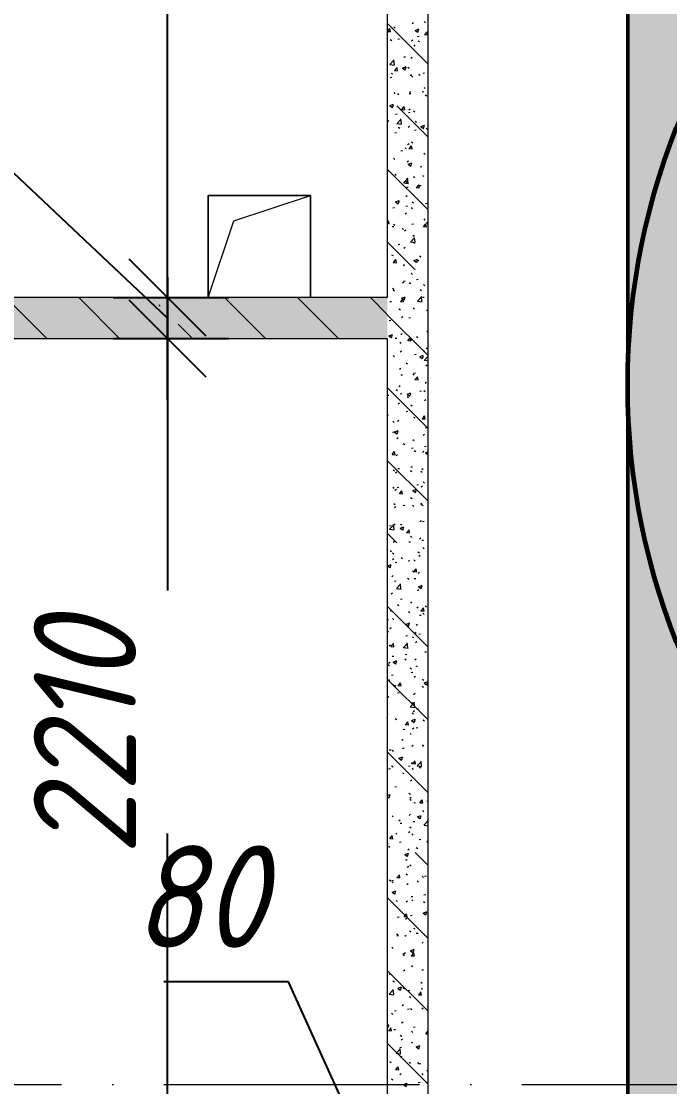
# Model space of a CAD drawing. Header units: millimetres. Extents: x -6064 to 178764, y -5836 to 29924.
# Drawn here: x 87974 to 89242, y 18146 to 20231 of the extents above; entities that cross this region are included whole.
import ezdxf

# ---------------------------------------------------------------- set-up
doc = ezdxf.new("R2010")
doc.units = ezdxf.units.MM
doc.linetypes.add('50_200_ШТРИХ_1Т_ш5_п1_п1_', pattern=[700, 500, -100, 0, -100])
doc.layers.add('A-ANNO-DIMS', color=7, linetype='Continuous')
for name, color, linetype, lineweight in [('A-FLOR', 7, 'Continuous', 9), ('A-GENM', 7, 'Continuous', 9), ('A-WALL-3', 7, 'Continuous', 50), ('A-WALL-PATT-1', 7, 'Continuous', 5), ('Оси-1', 7, '50_200_ШТРИХ_1Т_ш5_п1_п1_', 9)]:
    doc.layers.add(name, color=color, linetype=linetype, lineweight=lineweight)
doc.layers.add('A-WALL-FNSH-4', color=7, linetype='Continuous', lineweight=13, true_color=0x0070df)
doc.layers.add('A-WALL-PATT-4', color=7, linetype='Continuous', lineweight=5, true_color=0x0070df)
doc.styles.add('ISOCPEUR_I_2', font='isocpeui.ttf', dxfattribs={"width": 0.9, "height": 200})
doc.dimstyles.new('ISO-2_0_0_9К_СРЕДНИЙ', dxfattribs={"dimscale": 304.8, "dimtxt": 199.196235, "dimasz": 0.492126, "dimexe": 0.393701, "dimexo": 0, "dimgap": 0, "dimtad": 1, "dimdec": 0, "dimzin": 0, "dimdsep": 46, "dimtxsty": 'ISOCPEUR_I_2', "dimblk1": 'OBLIQUE', "dimblk2": 'OBLIQUE', "dimsah": 1, "dimcen": 0.09, "dimdle": 0.393701, "dimazin": 0, "dimtfac": 1, "dimtdec": 4, "dimtix": 1, "dimtmove": 1, "dimatfit": 3, "dimfxl": 1, "dimtvp": 1, "dimtolj": 1, "dimtzin": 0, "dimarcsym": 2})
doc.dimstyles.new('ISO-2_0_0_9К_СРЕДНИЙ_1', dxfattribs={"dimscale": 304.8, "dimtxt": 199.196235, "dimasz": 0.492126, "dimexe": 0.393701, "dimexo": 0, "dimgap": 0, "dimtad": 1, "dimdec": 0, "dimzin": 0, "dimdsep": 46, "dimtxsty": 'ISOCPEUR_I_2', "dimblk1": 'OBLIQUE', "dimblk2": 'OBLIQUE', "dimsah": 1, "dimcen": 0.09, "dimdle": 0.393701, "dimazin": 0, "dimtfac": 1, "dimtdec": 4, "dimtix": 1, "dimtmove": 2, "dimatfit": 3, "dimfxl": 1, "dimtvp": 1, "dimtolj": 1, "dimtzin": 0, "dimarcsym": 2})
doc.dimstyles.new('ISO-2_0_0_9К_СРЕДНИЙ_2', dxfattribs={"dimscale": 304.8, "dimtxt": 199.196235, "dimasz": 0.492126, "dimexe": 0.393701, "dimexo": 0, "dimgap": 0, "dimtad": 1, "dimdec": 0, "dimzin": 0, "dimdsep": 46, "dimtxsty": 'ISOCPEUR_I_2', "dimblk1": 'OBLIQUE', "dimblk2": 'OBLIQUE', "dimsah": 1, "dimcen": 0.09, "dimdle": 0.393701, "dimazin": 0, "dimtfac": 1, "dimtdec": 4, "dimtix": 1, "dimtmove": 0, "dimatfit": 3, "dimfxl": 1, "dimtvp": 1, "dimtolj": 1, "dimtzin": 0, "dimarcsym": 2})

# ---------------------------------------------------------------- blocks, each defined once
blk = doc.blocks.new('AR_Отверстие прямоугольное _в плите_ - AR_Отверстие прямоугольное _в плите_-24484673-АР1_1_Кладочный план 2 этажа')
at = {"layer": 'A-GENM'}
for p, q in [((100, 100), (-100, 100)), ((-100, 100), (-100, -100)), ((-50, 50), (100, 100)), ((100, -100), (100, 100)), ((-100, -100), (-50, 50))]:
    blk.add_line(p, q, dxfattribs=at)
blk = doc.blocks.new('_Oblique')
at = {"color": 0, "linetype": 'ByBlock', "lineweight": -2}
blk.add_line((-0.5, -0.5), (0.5, 0.5), dxfattribs=at)
blk = doc.blocks.new('DIMBLOCK370-АР1_1_Кладочный план 2 этажа')
at = {"layer": 'A-ANNO-DIMS', "color": 0, "lineweight": -2, "transparency": 16777216}
for p, q in [((88259.9, 19730), (88259.9, 19116.8)), ((88153.9, 19610), (88379.9, 19610)), ((88259.9, 17280), (88259.9, 18641.3)), ((88153.9, 17400), (88379.9, 17400))]:
    blk.add_line(p, q, dxfattribs=at)
at = {"layer": 'Defpoints', "color": 0, "transparency": 16777216}
for p in [(88153.9, 19610), (88259.9, 19610), (88153.9, 17400)]:
    blk.add_point(p, dxfattribs=at)
at = {"layer": 'A-ANNO-DIMS', "color": 0, "lineweight": -2, "transparency": 16777216, "xscale": 150, "yscale": 150, "zscale": 150}
for p, rotation in [((88259.9, 19610), 90), ((88259.9, 17400), 270)]:
    blk.add_blockref('_Oblique', p, dxfattribs=dict(at, rotation=rotation))
at = {"layer": 'A-ANNO-DIMS', "color": 0, "transparency": 16777216, "insert": (87998.6, 18598.6), "char_height": 200, "width": 560.814, "attachment_point": 1, "rotation": 90, "line_spacing_factor": 1.149209, "style": 'ISOCPEUR_I_2'}
blk.add_mtext('\\A1;2210', dxfattribs=at)
blk = doc.blocks.new('DIMBLOCK371-АР1_1_Кладочный план 2 этажа')
at = {"layer": 'A-ANNO-DIMS', "color": 0, "lineweight": -2, "transparency": 16777216}
for p, q in [((87819.4, 20065.5), (87575.6, 20065.5)), ((88259.9, 19650), (87819.4, 20065.5)), ((88259.9, 19490), (88259.9, 19810)), ((88153.9, 19690), (88379.9, 19690)), ((88153.9, 19610), (88379.9, 19610))]:
    blk.add_line(p, q, dxfattribs=at)
at = {"layer": 'Defpoints', "color": 0, "transparency": 16777216}
for p in [(88153.9, 19690), (88259.9, 19690), (88153.9, 19610)]:
    blk.add_point(p, dxfattribs=at)
at = {"layer": 'A-ANNO-DIMS', "color": 0, "lineweight": -2, "transparency": 16777216, "xscale": 150, "yscale": 150, "zscale": 150}
for p, rotation in [((88259.9, 19690), 90), ((88259.9, 19610), 270)]:
    blk.add_blockref('_Oblique', p, dxfattribs=dict(at, rotation=rotation))
at = {"layer": 'A-ANNO-DIMS', "color": 0, "transparency": 16777216, "insert": (87686.1, 19895.5), "char_height": 200, "width": 303.391, "attachment_point": 1, "rotation": 90, "line_spacing_factor": 1.149209, "style": 'ISOCPEUR_I_2'}
blk.add_mtext('\\A1;80', dxfattribs=at)
blk = doc.blocks.new('DIMBLOCK372-АР1_1_Кладочный план 2 этажа')
at = {"layer": 'A-ANNO-DIMS', "color": 0, "lineweight": -2, "transparency": 16777216}
for p, q in [((88259.9, 19570), (88259.9, 21355)), ((88153.9, 21235), (88379.9, 21235)), ((88153.9, 19690), (88379.9, 19690))]:
    blk.add_line(p, q, dxfattribs=at)
at = {"layer": 'Defpoints', "color": 0, "transparency": 16777216}
for p in [(88153.9, 21235), (88259.9, 21235), (88153.9, 19690)]:
    blk.add_point(p, dxfattribs=at)
at = {"layer": 'A-ANNO-DIMS', "color": 0, "lineweight": -2, "transparency": 16777216, "xscale": 150, "yscale": 150, "zscale": 150}
for p, rotation in [((88259.9, 21235), 90), ((88259.9, 19690), 270)]:
    blk.add_blockref('_Oblique', p, dxfattribs=dict(at, rotation=rotation))
at = {"layer": 'A-ANNO-DIMS', "color": 0, "transparency": 16777216, "insert": (88159.9, 20462.5), "char_height": 200, "width": 579.201, "attachment_point": 5, "rotation": 90, "style": 'ISOCPEUR_I_2'}
blk.add_mtext('\\A1;1545', dxfattribs=at)
blk = doc.blocks.new('DIMBLOCK376-АР1_1_Кладочный план 2 этажа')
at = {"layer": 'A-ANNO-DIMS', "color": 0, "lineweight": -2, "transparency": 16777216}
for p, q in [((88496.5, 18351.3), (88252.7, 18351.3)), ((88730, 17837.4), (88496.5, 18351.3)), ((88690, 17943.4), (88690, 17717.4)), ((88770, 17943.4), (88770, 17717.4)), ((88570, 17837.4), (88890, 17837.4))]:
    blk.add_line(p, q, dxfattribs=at)
at = {"layer": 'Defpoints', "color": 0, "transparency": 16777216}
for p in [(88690, 17943.4), (88770, 17943.4), (88770, 17837.4)]:
    blk.add_point(p, dxfattribs=at)
at = {"layer": 'A-ANNO-DIMS', "color": 0, "lineweight": -2, "transparency": 16777216, "xscale": 150, "yscale": 150, "zscale": 150, "rotation": 180}
blk.add_blockref('_Oblique', (88690, 17837.4), dxfattribs=at)
at = {"layer": 'A-ANNO-DIMS', "color": 0, "lineweight": -2, "transparency": 16777216, "xscale": 150, "yscale": 150, "zscale": 150}
blk.add_blockref('_Oblique', (88770, 17837.4), dxfattribs=at)
at = {"layer": 'A-ANNO-DIMS', "color": 0, "transparency": 16777216, "insert": (88193.1, 18618), "char_height": 200, "width": 303.391, "attachment_point": 1, "line_spacing_factor": 1.149209, "style": 'ISOCPEUR_I_2'}
blk.add_mtext('\\A1;80', dxfattribs=at)
blk = doc.blocks.new('DIMBLOCK377-АР1_1_Кладочный план 2 этажа')
at = {"layer": 'A-ANNO-DIMS', "color": 0, "lineweight": -2, "transparency": 16777216}
for p, q in [((88965, 17837.4), (89691.7, 18351.3)), ((89691.7, 18351.3), (90074.1, 18351.3)), ((88770, 17943.4), (88770, 17717.4)), ((89160, 17943.4), (89160, 17717.4)), ((88650, 17837.4), (89280, 17837.4))]:
    blk.add_line(p, q, dxfattribs=at)
at = {"layer": 'Defpoints', "color": 0, "transparency": 16777216}
for p in [(88770, 17943.4), (89160, 17943.4), (89160, 17837.4)]:
    blk.add_point(p, dxfattribs=at)
at = {"layer": 'A-ANNO-DIMS', "color": 0, "lineweight": -2, "transparency": 16777216, "xscale": 150, "yscale": 150, "zscale": 150, "rotation": 180}
blk.add_blockref('_Oblique', (88770, 17837.4), dxfattribs=at)
at = {"layer": 'A-ANNO-DIMS', "color": 0, "lineweight": -2, "transparency": 16777216, "xscale": 150, "yscale": 150, "zscale": 150}
blk.add_blockref('_Oblique', (89160, 17837.4), dxfattribs=at)
at = {"layer": 'A-ANNO-DIMS', "color": 0, "transparency": 16777216, "insert": (89691.7, 18618), "char_height": 200, "width": 455.087, "attachment_point": 1, "line_spacing_factor": 1.149209, "style": 'ISOCPEUR_I_2'}
blk.add_mtext('\\A1;390', dxfattribs=at)

msp = doc.modelspace()

# ---------------------------------------------------------------- hatches: boundary and pattern name
at = {"layer": 'A-WALL-PATT-1'}
h = msp.add_hatch(dxfattribs=at)
h.set_pattern_fill('FP_7', color=256, style=0, pattern_type=2)
h.set_pattern_definition([(45, (0, 0), (-57.024626, 57.024626), []), (45, (57.025, 0), (-57.024626, 57.024626), [100.806, -20.161, 3.353, -16.808])])
h.paths.add_polyline_path([(89160, 17270), (89410, 17270), (89410, 27100), (89160, 27100), (89160, 19379.7)], flags=0)
at = {"layer": 'A-WALL-PATT-4'}
h = msp.add_hatch(dxfattribs=at)
h.set_pattern_fill('FP_25', color=256, style=0, pattern_type=2)
h.set_pattern_definition([(50, (0, 0), (72.873764, -6.37607), [7.62, -83.82]), (355, (0, 0), (-14.09699, 76.422444), [6.096, -67.056]), (100.451, (6.07, -0.53), (58.776964, 70.04687), [6.476, -71.236]), (46.184, (0, 20.32), (108.43142, -16.81745), [11.43, -125.73]), (96.636, (9.04, 18.92), (94.961, 98.97089), [9.714, -106.854]), (351.184, (0, 20.32), (94.96227, 98.97018), [9.144, -100.584]), (21, (10.16, 15.24), (60.64565, -40.906537), [7.62, -83.82]), (326, (10.16, 15.24), (24.72083, 73.67493), [6.096, -67.056]), (71.451, (15.214, 11.83), (85.36689, 32.768737), [6.476, -71.236]), (37.5, (0, 0), (1.235525, 33.8224325), [3.353, -62.89, 3.353, -64.719, -67.31]), (37.5, (0, 0), (1.235525, 33.8224325), [-134.315, 3.353, -63.957]), (7.5, (0, 0), (26.728146, 40.07255), [3.353, -35.458, 3.353, -61.366, -25.654]), (7.5, (0, 0), (26.728146, 40.07255), [-103.53, 3.353, -22.301]), (327.5, (-22.657, 0), (54.2363175, -2.292117), [3.353, -22.047, 3.353, -75.895, -105.156]), (327.5, (-22.657, 0), (54.2363175, -2.292117), [-104.648, 3.353, -101.803]), (317.5, (-32.817, 0), (59.25158, 10.17014), [3.353, -29.667, 3.353, -49.276, -74.676]), (317.5, (-32.817, 0), (59.25158, 10.17014), [-85.649, 3.353, -71.323])])
h.paths.add_polyline_path([(87239.5, 19610), (88690, 19610), (88690, 19690), (87040, 19690), (87040, 19610)], flags=0)
h = msp.add_hatch(dxfattribs=at)
h.set_pattern_fill('FP_26', color=256, style=0, pattern_type=2)
h.set_pattern_definition([(135, (0, 0), (-142.5612, -142.5612), []), (135, (142.56, 0), (-142.5612, -142.5612), [252.016, -50.403, 3.353, -47.05])])
h.paths.add_polyline_path([(87239.5, 19610), (88690, 19610), (88690, 19690), (87040, 19690), (87040, 19610)], flags=0)

# ---------------------------------------------------------------- linework, layer by layer
at = {"color": 6, "lineweight": 60}
msp.add_circle((90529.4, 19519.4), 1369.4, dxfattribs=at)
at = {"layer": 'A-FLOR'}
for p, q in [((88340, 19890), (88540, 19890)), ((88340, 19690), (88340, 19890)), ((88540, 19890), (88540, 19690))]:
    msp.add_line(p, q, dxfattribs=at)
at = {"layer": 'A-WALL-3'}
msp.add_line((89160, 21235), (89160, 17270), dxfattribs=at)
at = {"layer": 'A-WALL-FNSH-4'}
for p, q in [((88690, 21235), (88690, 19690)), ((88770, 17270), (88770, 21235)), ((88690, 19690), (87040, 19690)), ((87040, 19610), (88690, 19610)), ((88690, 19610), (88690, 17400))]:
    msp.add_line(p, q, dxfattribs=at)
at = {"layer": 'A-WALL-FNSH-4', "linetype": 'Continuous'}
for p, q in [((88770, 20146.8), (88690, 20226.8)), ((88738.4, 20226.2), (88741, 20228.3)), ((88762.1, 20230.1), (88764.5, 20227.8)), ((88690, 20211), (88696.1, 20210.4)), ((88690.1, 20210.7), (88695, 20216.5)), ((88696.1, 20210.2), (88694.9, 20216.6)), ((88702.8, 20219.9), (88705.3, 20217.6)), ((88744.4, 20212.9), (88751.5, 20215.6)), ((88744.4, 20212.7), (88749.5, 20209.3)), ((88748.9, 20201), (88752.2, 20201.5)), ((88749.7, 20209.2), (88751.8, 20215.3)), ((88762.9, 20204.6), (88769, 20204.1)), ((88763, 20204.3), (88767.9, 20210.1)), ((88769, 20203.8), (88767.8, 20210.2)), ((88695.7, 20195), (88698.5, 20193.2)), ((88710.4, 20196), (88713.7, 20196.4)), ((88737.1, 20192.4), (88739.8, 20194.5)), ((88741.6, 20184.4), (88744.1, 20182.1)), ((88749.9, 20192.7), (88752.7, 20190.9)), ((88722.2, 20161), (88725.5, 20161.4)), ((88735.9, 20158.6), (88738.5, 20160.6)), ((88695, 20146.1), (88702.9, 20154.3)), ((88695.2, 20146.3), (88704.2, 20144.9)), ((88703.9, 20145.6), (88702.8, 20155.3)), ((88704.2, 20134.2), (88709.1, 20140.1)), ((88710.2, 20133.8), (88709, 20140.1)), ((88719.7, 20139.2), (88726.8, 20142)), ((88719.7, 20139.1), (88724.8, 20135.6)), ((88725, 20135.5), (88727, 20141.6)), ((88730.1, 20140.8), (88733, 20139)), ((88695.4, 20120.9), (88698.8, 20121.3)), ((88697.3, 20129.4), (88700.1, 20127.6)), ((88704.1, 20134.6), (88710.2, 20134)), ((88734.7, 20124.8), (88737.3, 20126.8)), ((88737.4, 20123.7), (88739.9, 20121.5)), ((88751.5, 20127.2), (88754.4, 20125.4)), ((88759.6, 20129.3), (88762.9, 20129.8)), ((88761.8, 20101.4), (88764.2, 20099.2)), ((88702.5, 20091.3), (88705, 20089)), ((88709.9, 20089.2), (88712.7, 20087.4)), ((88732.9, 20089.3), (88736.2, 20089.7)), ((88733.4, 20091), (88736.1, 20093)), ((88758.3, 20092.6), (88761.6, 20093)), ((88764.1, 20086.9), (88767, 20085.1)), ((88695, 20065.6), (88702.1, 20068.3)), ((88695, 20065.4), (88700.1, 20062)), ((88700.3, 20061.8), (88702.3, 20068)), ((88770, 20004.2), (88708.8, 20065.4)), ((88718.2, 20058.1), (88724.3, 20057.6)), ((88718.3, 20057.8), (88723.2, 20063.7)), ((88724.3, 20057.3), (88723.1, 20063.7)), ((88732.2, 20057.1), (88734.8, 20059.2)), ((88741.3, 20055.7), (88743.8, 20053.4)), ((88690.1, 20037.2), (88693, 20035.4)), ((88706.1, 20049.2), (88709.5, 20049.6)), ((88708.4, 20030.3), (88716.4, 20038.6)), ((88717.4, 20029.9), (88716.2, 20039.5)), ((88731.6, 20052.5), (88734.9, 20053)), ((88744.4, 20035), (88747.2, 20033.2)), ((88708.6, 20030.5), (88717.7, 20029.1)), ((88711.5, 20023.6), (88714.4, 20021.8)), ((88730.9, 20023.3), (88733.6, 20025.3)), ((88743.3, 20017.5), (88746.7, 20018)), ((88755.6, 20024.7), (88762.7, 20027.4)), ((88755.6, 20024.5), (88760.7, 20021.1)), ((88760.9, 20020.9), (88763, 20027.1)), ((88765.8, 20021.3), (88768.6, 20019.5)), ((88704.9, 20012.5), (88708.2, 20012.9)), ((88737.1, 19995.1), (88739.6, 19992.8)), ((88716.6, 19977.5), (88719.9, 19977.9)), ((88724.1, 19983.3), (88727, 19981.5)), ((88729.7, 19989.5), (88732.4, 19991.5)), ((88732.3, 19981.7), (88738.4, 19981.2)), ((88732.4, 19981.4), (88737.3, 19987.2)), ((88738.4, 19980.9), (88737.2, 19987.3)), ((88761.5, 19972.8), (88763.9, 19970.5)), ((88702.2, 19962.6), (88704.7, 19960.3)), ((88728.5, 19955.7), (88731.1, 19957.7)), ((88730.9, 19951), (88738, 19953.7)), ((88730.9, 19950.8), (88736, 19947.4)), ((88736.2, 19947.2), (88738.2, 19953.4)), ((88770, 19861.6), (88690, 19941.6)), ((88690, 19937.4), (88693.2, 19937.8)), ((88704.4, 19931.4), (88707.2, 19929.6)), ((88754, 19945.8), (88757.4, 19946.3)), ((88721.9, 19914.5), (88729.8, 19922.8)), ((88722.1, 19914.7), (88731.1, 19913.3)), ((88725.8, 19917.7), (88728.6, 19915.9)), ((88727.2, 19921.8), (88729.9, 19923.9)), ((88730.8, 19914.1), (88729.7, 19923.7)), ((88741, 19927), (88743.5, 19924.8)), ((88746.5, 19905), (88751.4, 19910.8)), ((88752.5, 19904.5), (88751.3, 19910.9)), ((88752.7, 19909.1), (88756.1, 19909.5)), ((88758.6, 19929.1), (88761.4, 19927.3)), ((88726, 19888), (88728.7, 19890.1)), ((88727.3, 19905.8), (88730.6, 19906.2)), ((88746.4, 19905.3), (88752.5, 19904.8)), ((88706.2, 19877.3), (88713.3, 19880)), ((88706.2, 19877.1), (88711.3, 19873.7)), ((88711.5, 19873.6), (88713.5, 19879.7)), ((88726, 19869), (88729.3, 19869.5)), ((88738.4, 19877.5), (88741.2, 19875.7)), ((88764.5, 19874.1), (88767.8, 19874.5)), ((88700.6, 19865.7), (88703.9, 19866.1)), ((88724.8, 19854.2), (88727.4, 19856.2)), ((88736.8, 19866.4), (88739.3, 19864.2)), ((88690, 19837.7), (88692.6, 19840.8)), ((88690, 19835), (88693.7, 19834.7)), ((88693.7, 19834.5), (88692.5, 19840.8)), ((88699.3, 19829), (88702.6, 19829.4)), ((88701.9, 19833.9), (88704.4, 19831.7)), ((88718.6, 19825.5), (88721.4, 19823.7)), ((88737.8, 19834), (88741.1, 19834.5)), ((88760.5, 19828.9), (88766.6, 19828.3)), ((88760.6, 19828.6), (88765.5, 19834.4)), ((88761.2, 19844.1), (88763.6, 19841.8)), ((88766.6, 19828.1), (88765.4, 19834.4)), ((88766.8, 19836.4), (88770, 19837.6)), ((88766.8, 19836.2), (88770, 19834.1)), ((88723.5, 19820.4), (88726.2, 19822.4)), ((88735.4, 19798.7), (88743.3, 19807)), ((88740, 19811.9), (88742.9, 19810.1)), ((88744.3, 19798.3), (88743.2, 19807.9)), ((88744.5, 19744.6), (88690, 19799.1)), ((88711, 19794), (88714.4, 19794.4)), ((88722.3, 19786.5), (88725, 19788.6)), ((88735.6, 19798.9), (88744.6, 19797.5)), ((88740.7, 19798.4), (88743.2, 19796.1)), ((88698.4, 19773.9), (88701.2, 19772.1)), ((88701.8, 19758.5), (88706.7, 19764.3)), ((88707.8, 19758), (88706.6, 19764.4)), ((88742.1, 19762.7), (88749.2, 19765.4)), ((88747.4, 19759), (88749.4, 19765.1)), ((88752.6, 19771.6), (88755.5, 19769.8)), ((88701.7, 19758.8), (88707.8, 19758.3)), ((88721.1, 19752.7), (88723.7, 19754.8)), ((88742.1, 19762.5), (88747.2, 19759.1)), ((88748.5, 19762.3), (88751.8, 19762.8)), ((88721.7, 19722.3), (88725.1, 19722.7)), ((88736.5, 19737.8), (88739, 19735.5)), ((88747.2, 19725.6), (88750.5, 19726)), ((88700, 19708.3), (88702.9, 19706.5)), ((88701.6, 19705.3), (88704.1, 19703)), ((88719.8, 19718.9), (88722.5, 19720.9)), ((88732.8, 19719.7), (88735.7, 19717.9)), ((88754.3, 19706), (88757.1, 19704.2)), ((88760.9, 19715.5), (88763.3, 19713.2)), ((88695, 19682.2), (88698.3, 19682.6)), ((88715.8, 19682.4), (88721.9, 19681.9)), ((88715.9, 19682.1), (88720.8, 19687.9)), ((88717.4, 19689), (88724.5, 19691.8)), ((88717.4, 19688.9), (88722.5, 19685.5)), ((88718.6, 19685.1), (88721.3, 19687.1)), ((88720.5, 19685.5), (88723.8, 19686)), ((88721.9, 19681.6), (88720.7, 19688)), ((88722.7, 19685.3), (88724.7, 19691.5)), ((88748.9, 19682.9), (88756.8, 19691.2)), ((88749.1, 19683.2), (88758.1, 19681.8)), ((88757.8, 19682.5), (88756.7, 19692.1)), ((88758.9, 19690.6), (88762.3, 19691)), ((88769.9, 19691.6), (88770, 19691.7)), ((88712.6, 19668), (88715.5, 19666.2)), ((88740.4, 19669.7), (88742.9, 19667.5)), ((88766.9, 19665.8), (88769.7, 19664)), ((88768.7, 19657.8), (88770, 19658.8)), ((88770, 19576.5), (88690, 19656.5)), ((88693.7, 19645.5), (88697.1, 19645.9)), ((88717.4, 19651.3), (88720, 19653.3)), ((88732.2, 19650.5), (88735.5, 19651)), ((88692.7, 19615.4), (88699.8, 19618.1)), ((88697.9, 19611.6), (88700, 19617.8)), ((88716.1, 19617.4), (88718.8, 19619.5)), ((88767.4, 19623.9), (88770, 19625.9)), ((88769.6, 19618.9), (88770, 19618.9)), ((88692.7, 19615.2), (88697.7, 19611.8)), ((88692.8, 19616.1), (88695.7, 19614.3)), ((88705.5, 19610.5), (88708.8, 19610.9)), ((88714.3, 19602.5), (88717.1, 19600.7)), ((88729.9, 19606), (88736, 19605.4)), ((88730, 19605.7), (88734.9, 19611.5)), ((88736, 19605.2), (88734.8, 19611.6)), ((88736.2, 19609.1), (88738.7, 19606.8)), ((88747.1, 19613.8), (88749.9, 19612)), ((88768.5, 19600.2), (88770, 19599.2)), ((88701.3, 19576.6), (88703.8, 19574.4)), ((88714.9, 19583.6), (88717.5, 19585.7)), ((88742.9, 19578.8), (88746.2, 19579.3)), ((88753.3, 19574.5), (88760.4, 19577.2)), ((88758.6, 19570.7), (88760.7, 19576.9)), ((88760.6, 19586.8), (88763, 19584.5)), ((88766.2, 19590.1), (88768.9, 19592.2)), ((88768.4, 19582.2), (88770, 19582.4)), ((88726.9, 19562.2), (88729.7, 19560.4)), ((88753.3, 19574.3), (88758.4, 19570.9)), ((88762.3, 19567.2), (88770, 19575.2)), ((88762.5, 19567.4), (88770, 19566.2)), ((88765, 19556.3), (88767.6, 19558.3)), ((88713.7, 19549.8), (88716.3, 19551.8)), ((88716.2, 19538.8), (88719.5, 19539.2)), ((88740.1, 19541.1), (88742.6, 19538.8)), ((88741.6, 19542.1), (88744.9, 19542.5)), ((88744.1, 19529.2), (88749, 19535.1)), ((88750.1, 19528.8), (88748.9, 19535.1)), ((88770, 19434), (88690, 19514)), ((88712.4, 19516), (88715.1, 19518)), ((88744, 19529.6), (88750.1, 19529)), ((88763.7, 19522.5), (88766.4, 19524.5)), ((88690, 19498.8), (88692.8, 19499.1)), ((88707.1, 19510.3), (88709.9, 19508.5)), ((88714.9, 19502), (88718.2, 19502.5)), ((88728.5, 19496.6), (88731.3, 19494.8)), ((88728.6, 19500.8), (88735.7, 19503.5)), ((88728.6, 19500.6), (88733.7, 19497.2)), ((88733.9, 19497.1), (88735.9, 19503.2)), ((88753.4, 19507.1), (88756.7, 19507.5)), ((88761.3, 19508), (88764.1, 19506.2)), ((88711.2, 19482.1), (88713.8, 19484.2)), ((88735.9, 19480.5), (88738.4, 19478.2)), ((88762.5, 19488.7), (88765.2, 19490.7)), ((88690, 19464.8), (88690.2, 19465)), ((88690, 19462.2), (88691.5, 19462.4)), ((88690, 19459.1), (88691.3, 19459)), ((88691.3, 19458.7), (88690.1, 19465.1)), ((88709.9, 19448.3), (88712.6, 19450.4)), ((88726.6, 19467), (88730, 19467.5)), ((88741.1, 19456.3), (88743.9, 19454.5)), ((88758.1, 19453.1), (88764.2, 19452.6)), ((88758.2, 19452.8), (88763.1, 19458.6)), ((88760.3, 19458.2), (88762.7, 19455.9)), ((88761.3, 19454.8), (88763.9, 19456.9)), ((88764.2, 19452.3), (88763, 19458.7)), ((88701, 19448), (88703.5, 19445.7)), ((88703.9, 19427.1), (88711, 19429.8)), ((88709.1, 19423.4), (88711.2, 19429.5)), ((88764.1, 19435.4), (88767.4, 19435.8)), ((88699.9, 19427), (88703.2, 19427.4)), ((88703.9, 19426.9), (88708.9, 19423.5)), ((88708.7, 19414.5), (88711.4, 19416.5)), ((88739.8, 19412.4), (88742.3, 19410.2)), ((88760, 19421), (88762.7, 19423)), ((88690, 19392.1), (88691.3, 19391.3)), ((88699.4, 19382.8), (88704.3, 19388.6)), ((88705.4, 19382.3), (88704.2, 19388.7)), ((88721.3, 19404.4), (88724.1, 19402.6)), ((88737.4, 19395.3), (88740.7, 19395.8)), ((88742.7, 19390.8), (88745.6, 19389)), ((88758.8, 19387.2), (88761.5, 19389.2)), ((88762.8, 19398.7), (88766.1, 19399.1)), ((88764.5, 19386.2), (88770, 19388.3)), ((88770, 19291.4), (88690, 19371.4)), ((88699.4, 19383.1), (88705.4, 19382.6)), ((88707.5, 19380.7), (88710.1, 19382.7)), ((88764.5, 19386), (88769.6, 19382.6)), ((88769.8, 19382.5), (88770, 19383.1)), ((88690, 19351.2), (88690.1, 19351.2)), ((88701.1, 19352.8), (88703.9, 19351)), ((88706.2, 19346.9), (88708.9, 19348.9)), ((88710.6, 19355.3), (88714, 19355.7)), ((88735.6, 19351.8), (88738.1, 19349.5)), ((88736.1, 19358.6), (88739.4, 19359)), ((88755.3, 19350.5), (88758.2, 19348.7)), ((88757.6, 19353.4), (88760.2, 19355.4)), ((88760, 19329.5), (88762.4, 19327.2)), ((88700.7, 19319.3), (88703.2, 19317.1)), ((88705, 19313), (88707.7, 19315.1)), ((88709.3, 19318.5), (88712.7, 19319)), ((88713.5, 19306.3), (88718.4, 19312.2)), ((88713.5, 19306.7), (88719.5, 19306.1)), ((88719.5, 19305.9), (88718.3, 19312.2)), ((88739.8, 19312.5), (88746.9, 19315.3)), ((88739.8, 19312.4), (88744.9, 19308.9)), ((88745.1, 19308.8), (88747.1, 19314.9)), ((88747.8, 19323.6), (88751.1, 19324)), ((88756.3, 19319.5), (88759, 19321.6)), ((88702.7, 19287.2), (88705.6, 19285.4)), ((88721.1, 19283.5), (88724.4, 19284)), ((88735.6, 19298.6), (88738.4, 19296.8)), ((88739.5, 19283.8), (88742, 19281.5)), ((88755.1, 19285.7), (88757.7, 19287.8)), ((88757, 19284.9), (88759.8, 19283.1)), ((88703.8, 19279.2), (88706.4, 19281.3)), ((88694.3, 19236.6), (88702.2, 19244.9)), ((88694.4, 19243.5), (88697.7, 19243.9)), ((88703.2, 19236.2), (88702.1, 19245.8)), ((88702.5, 19245.4), (88705.2, 19247.4)), ((88715.3, 19246.9), (88718.2, 19245.1)), ((88753.8, 19251.9), (88756.5, 19253.9)), ((88758.5, 19251.9), (88761.8, 19252.3)), ((88769.6, 19244.6), (88770, 19244.4)), ((88708.8, 19210), (88690, 19228.8)), ((88694.5, 19236.8), (88703.5, 19235.4)), ((88715.1, 19238.8), (88722.2, 19241.6)), ((88715.1, 19238.7), (88720.1, 19235.3)), ((88720.4, 19235.1), (88722.4, 19241.3)), ((88727.5, 19230.2), (88733.6, 19229.7)), ((88727.6, 19229.9), (88732.5, 19235.8)), ((88733.6, 19229.4), (88732.4, 19235.8)), ((88735.3, 19223.2), (88737.8, 19220.9)), ((88701.3, 19211.6), (88704, 19213.6)), ((88731.8, 19211.8), (88735.1, 19212.3)), ((88752.6, 19218.1), (88755.3, 19220.1)), ((88757.2, 19215.2), (88760.6, 19215.6)), ((88759.7, 19200.8), (88762.1, 19198.6)), ((88695.6, 19195), (88698.4, 19193.2)), ((88700.1, 19177.7), (88702.7, 19179.8)), ((88700.4, 19190.7), (88702.9, 19188.4)), ((88717, 19181.4), (88719.8, 19179.6)), ((88749.8, 19192.7), (88752.6, 19190.9)), ((88751.4, 19184.2), (88754, 19186.3)), ((88769, 19180.2), (88770, 19180.3)), ((88690.4, 19165.2), (88697.5, 19167.9)), ((88690.4, 19165), (88695.4, 19161.6)), ((88695.6, 19161.5), (88697.7, 19167.6)), ((88705.1, 19171.8), (88708.4, 19172.2)), ((88730.5, 19175.1), (88733.8, 19175.5)), ((88741.7, 19153.5), (88746.6, 19159.3)), ((88744.5, 19174.4), (88742.1, 19176.8)), ((88747.7, 19153), (88746.5, 19159.4)), ((88698.8, 19143.9), (88701.5, 19146)), ((88729.6, 19141.1), (88732.4, 19139.3)), ((88739.2, 19155.1), (88741.7, 19152.9)), ((88741.6, 19153.8), (88747.7, 19153.3)), ((88742.2, 19140.1), (88745.6, 19140.5)), ((88750.1, 19150.4), (88752.8, 19152.5)), ((88703.8, 19135), (88707.1, 19135.5)), ((88707.8, 19120.8), (88715.7, 19129.1)), ((88708, 19121), (88717, 19119.6)), ((88716.7, 19120.4), (88715.6, 19130)), ((88748.9, 19116.6), (88751.6, 19118.6)), ((88751, 19124.3), (88758.1, 19127)), ((88751, 19124.1), (88756.1, 19120.7)), ((88756.3, 19120.5), (88758.3, 19126.7)), ((88697.6, 19110.1), (88700.2, 19112.1)), ((88715.5, 19100), (88718.8, 19100.5)), ((88770, 19006.3), (88690, 19086.3)), ((88696.4, 19076.3), (88699, 19078.3)), ((88709.8, 19089.2), (88712.6, 19087.4)), ((88731.2, 19075.5), (88734, 19073.7)), ((88735, 19094.5), (88737.5, 19092.2)), ((88747.7, 19082.8), (88750.3, 19084.8)), ((88755.7, 19077.4), (88761.8, 19076.9)), ((88755.8, 19077.1), (88760.7, 19082.9)), ((88761.8, 19076.6), (88760.6, 19083)), ((88764, 19086.9), (88766.9, 19085.1)), ((88690, 19060.1), (88692.1, 19060.4)), ((88700.1, 19062), (88702.6, 19059.8)), ((88753, 19068.4), (88756.3, 19068.8)), ((88759.4, 19072.2), (88761.8, 19069.9)), ((88690, 19037.3), (88692.4, 19035.7)), ((88695.1, 19042.5), (88697.8, 19044.5)), ((88726.3, 19050.6), (88733.4, 19053.3)), ((88726.3, 19050.4), (88731.4, 19047)), ((88731.6, 19046.9), (88733.6, 19053)), ((88743.8, 19035.2), (88746.6, 19033.4)), ((88746.4, 19049), (88749.1, 19051)), ((88697, 19007), (88701.9, 19012.9)), ((88703, 19006.6), (88701.9, 19012.9)), ((88721.2, 19005), (88729.2, 19013.3)), ((88726.2, 19028.3), (88729.6, 19028.8)), ((88730.2, 19004.6), (88729.1, 19014.2)), ((88738.9, 19026.5), (88741.4, 19024.2)), ((88745.2, 19015.1), (88747.9, 19017.2)), ((88751.7, 19031.7), (88755, 19032.1)), ((88693.9, 19008.6), (88696.5, 19010.7)), ((88697, 19007.3), (88703, 19006.8)), ((88721.4, 19005.2), (88730.5, 19003.8)), ((88724.9, 18991.6), (88728.3, 18992)), ((88763.4, 18996.7), (88766.7, 18997.1)), ((88769.8, 19001), (88770, 19001)), ((88769.9, 19000.6), (88770, 19000.8)), ((88691.2, 18972), (88694, 18970.2)), ((88692.6, 18974.8), (88695.3, 18976.9)), ((88699.5, 18988.3), (88702.8, 18988.7)), ((88701.6, 18976.9), (88708.7, 18979.6)), ((88701.6, 18976.8), (88706.6, 18973.3)), ((88706.8, 18973.2), (88708.9, 18979.3)), ((88724, 18983.3), (88726.9, 18981.5)), ((88744, 18981.3), (88746.6, 18983.4)), ((88698.2, 18951.5), (88701.5, 18952)), ((88734.7, 18965.8), (88737.2, 18963.6)), ((88736.7, 18956.6), (88740, 18957)), ((88745.5, 18969.7), (88748.3, 18967.9)), ((88770, 18863.7), (88690, 18943.7)), ((88691.4, 18941), (88694.1, 18943)), ((88699.8, 18933.4), (88702.3, 18931.1)), ((88703.8, 18931.7), (88706.6, 18929.9)), ((88711.1, 18930.6), (88716, 18936.4)), ((88711.1, 18930.9), (88717.1, 18930.4)), ((88717.1, 18930.1), (88715.9, 18936.5)), ((88742.7, 18947.5), (88745.4, 18949.5)), ((88758.1, 18929.4), (88760.9, 18927.6)), ((88759.1, 18943.5), (88761.5, 18941.3)), ((88762.2, 18936), (88769.3, 18938.7)), ((88762.2, 18935.8), (88767.3, 18932.4)), ((88767.5, 18932.3), (88769.5, 18938.4)), ((88690.2, 18907.2), (88692.8, 18909.2)), ((88710, 18916.5), (88713.3, 18917)), ((88741.5, 18913.7), (88744.2, 18915.7)), ((88734.7, 18889.2), (88742.6, 18897.5)), ((88734.9, 18889.5), (88743.9, 18888.1)), ((88738.6, 18897.8), (88741.1, 18895.5)), ((88743.6, 18888.8), (88742.5, 18898.5)), ((88690, 18874.2), (88691.6, 18875.4)), ((88738.3, 18877.5), (88741.1, 18875.7)), ((88740.3, 18879.8), (88742.9, 18881.9)), ((88747.4, 18884.9), (88750.7, 18885.3)), ((88705.5, 18866.1), (88708.3, 18864.3)), ((88725.2, 18854.2), (88730.1, 18860)), ((88725.2, 18854.5), (88731.2, 18854)), ((88731.2, 18853.7), (88730, 18860.1)), ((88737.5, 18862.3), (88744.6, 18865.1)), ((88737.5, 18862.2), (88742.6, 18858.8)), ((88739, 18846), (88741.7, 18848.1)), ((88742.8, 18858.6), (88744.8, 18864.8)), ((88746.1, 18848.2), (88749.4, 18848.6)), ((88759.7, 18863.8), (88762.5, 18862)), ((88690, 18841.3), (88690.4, 18841.6)), ((88718.1, 18825.8), (88720.9, 18824)), ((88720.7, 18844.8), (88724, 18845.3)), ((88734.4, 18837.2), (88736.9, 18834.9)), ((88693.9, 18804.8), (88697.3, 18805.2)), ((88699.5, 18804.7), (88702, 18802.4)), ((88719.4, 18808.1), (88722.7, 18808.5)), ((88737.8, 18812.2), (88740.4, 18814.2)), ((88757.9, 18813.2), (88761.2, 18813.6)), ((88758.8, 18814.9), (88761.2, 18812.6)), ((88770, 18721.2), (88690, 18801.2)), ((88712.8, 18788.7), (88719.9, 18791.4)), ((88712.8, 18788.5), (88717.8, 18785.1)), ((88718, 18784.9), (88720.1, 18791.1)), ((88739.3, 18777.8), (88744.2, 18783.6)), ((88745.3, 18777.3), (88744.1, 18783.7)), ((88692.6, 18768), (88696, 18768.5)), ((88698.3, 18773.9), (88701.1, 18772.1)), ((88731.1, 18773.1), (88734.4, 18773.5)), ((88736.6, 18778.4), (88739.2, 18780.4)), ((88738.3, 18769.2), (88740.8, 18766.9)), ((88739.3, 18778.1), (88745.3, 18777.5)), ((88748.2, 18773.5), (88756.1, 18781.7)), ((88748.4, 18773.7), (88757.4, 18772.3)), ((88752.5, 18771.6), (88755.3, 18769.8)), ((88757.1, 18773), (88756, 18782.7)), ((88719.7, 18760.3), (88722.5, 18758.5)), ((88735.3, 18744.6), (88738, 18746.6)), ((88768.6, 18741.5), (88770, 18741.7)), ((88704.4, 18733), (88707.7, 18733.5)), ((88690, 18715.7), (88695.2, 18717.7)), ((88690, 18713.5), (88693.1, 18711.4)), ((88693.3, 18711.3), (88695.4, 18717.4)), ((88732.3, 18720), (88735.1, 18718.2)), ((88734.1, 18710.7), (88736.7, 18712.8)), ((88734.1, 18708.5), (88736.6, 18706.3)), ((88741.8, 18701.4), (88745.2, 18701.8)), ((88753.4, 18701.3), (88758.3, 18707.2)), ((88753.4, 18701.7), (88759.4, 18701.1)), ((88759.4, 18700.9), (88758.2, 18707.2)), ((88767.3, 18704.7), (88770, 18705.1)), ((88732.8, 18676.9), (88735.5, 18679)), ((88758.5, 18686.2), (88760.9, 18684)), ((88699.2, 18676.1), (88701.7, 18673.8)), ((88712.5, 18668.1), (88715.3, 18666.3)), ((88715.1, 18661.3), (88718.4, 18661.8)), ((88740.5, 18664.7), (88743.9, 18665.1)), ((88748.7, 18674.1), (88755.8, 18676.8)), ((88748.7, 18673.9), (88753.8, 18670.5)), ((88754, 18670.4), (88756, 18676.5)), ((88761.6, 18657.7), (88769.6, 18665.9)), ((88766.7, 18665.8), (88769.6, 18664)), ((88770, 18662.3), (88769.5, 18666.9)), ((88694.6, 18631.3), (88699.5, 18637.1)), ((88700.6, 18630.8), (88699.5, 18637.2)), ((88708.8, 18639.8), (88706.4, 18642.2)), ((88731.6, 18643.1), (88734.3, 18645.1)), ((88733.9, 18654.4), (88736.8, 18652.6)), ((88738, 18640.5), (88740.5, 18638.2)), ((88761.8, 18657.9), (88770, 18656.6)), ((88690, 18621.5), (88691.7, 18621.7)), ((88692.3, 18616.4), (88695.1, 18614.6)), ((88694.6, 18631.6), (88700.7, 18631.1)), ((88713.8, 18624.6), (88717.1, 18625)), ((88752.3, 18629.7), (88755.6, 18630.1)), ((88767.5, 18624.9), (88770, 18627.9)), ((88767.5, 18625.2), (88770, 18625)), ((88724, 18600.4), (88731.1, 18603.1)), ((88724, 18600.2), (88729, 18596.8)), ((88729.2, 18596.7), (88731.3, 18602.8)), ((88730.4, 18609.3), (88733, 18611.3)), ((88770, 18578.6), (88744.5, 18604.1)), ((88746.5, 18614.1), (88749.4, 18612.3)), ((88690, 18584.9), (88690.4, 18585)), ((88725.6, 18589.6), (88728.9, 18590)), ((88729.1, 18575.4), (88731.8, 18577.5)), ((88733.8, 18579.9), (88736.3, 18577.6)), ((88708.7, 18554.9), (88713.6, 18560.7)), ((88708.7, 18555.2), (88714.7, 18554.7)), ((88714.7, 18554.4), (88713.6, 18560.8)), ((88726.7, 18562.2), (88729.6, 18560.4)), ((88758.2, 18557.6), (88760.6, 18555.3)), ((88763, 18558), (88766.3, 18558.4)), ((88693.9, 18550.8), (88696.8, 18549)), ((88698.8, 18549.5), (88702.2, 18550)), ((88698.9, 18547.4), (88701.4, 18545.1)), ((88727.9, 18541.6), (88730.6, 18543.7)), ((88748.2, 18548.6), (88751, 18546.8)), ((88770, 18436), (88690, 18516)), ((88699.2, 18526.7), (88706.4, 18529.5)), ((88699.3, 18526.6), (88704.3, 18523.2)), ((88704.5, 18523), (88706.6, 18529.1)), ((88736.3, 18517.9), (88739.6, 18518.3)), ((88761.7, 18521.2), (88765, 18521.7)), ((88706.5, 18510.6), (88709.4, 18508.8)), ((88726.7, 18507.8), (88729.3, 18509.8)), ((88737.7, 18511.8), (88740.2, 18509.6)), ((88760.8, 18508.3), (88763.6, 18506.5)), ((88709.5, 18477.8), (88712.9, 18478.3)), ((88722.8, 18478.4), (88727.7, 18484.3)), ((88722.8, 18478.8), (88728.8, 18478.2)), ((88725.4, 18474), (88728.1, 18476)), ((88728.8, 18478), (88727.7, 18484.3)), ((88735, 18481.2), (88738.3, 18481.6)), ((88759.9, 18485.8), (88767, 18488.5)), ((88759.9, 18485.7), (88765, 18482.2)), ((88765.2, 18482.1), (88767.2, 18488.2)), ((88733.5, 18451.2), (88736, 18449)), ((88741, 18456.4), (88743.8, 18454.6)), ((88708.2, 18445), (88711, 18443.2)), ((88708.3, 18441.1), (88711.6, 18441.5)), ((88724.2, 18440.2), (88726.9, 18442.2)), ((88746.7, 18446.2), (88750.1, 18446.6)), ((88757.9, 18428.9), (88760.3, 18426.7)), ((88762.4, 18442.7), (88765.2, 18440.9)), ((88698.6, 18418.7), (88701.1, 18416.5)), ((88723, 18406.3), (88725.6, 18408.4)), ((88735.2, 18412.1), (88742.3, 18414.9)), ((88735.2, 18412), (88740.2, 18408.6)), ((88736.9, 18402), (88741.8, 18407.9)), ((88740.4, 18408.4), (88742.5, 18414.6)), ((88742.9, 18401.5), (88741.8, 18407.9)), ((88720, 18406.1), (88723.3, 18406.5)), ((88720.8, 18404.7), (88723.6, 18402.9)), ((88736.9, 18402.3), (88742.9, 18401.8)), ((88770, 18293.5), (88690, 18373.5)), ((88693.3, 18366), (88696.6, 18366.5)), ((88721.7, 18372.5), (88724.4, 18374.6)), ((88737.4, 18383.2), (88739.9, 18380.9)), ((88757.4, 18374.5), (88760.8, 18374.9)), ((88701, 18352.8), (88703.8, 18351)), ((88755.2, 18350.5), (88758.1, 18348.7)), ((88693.6, 18327.1), (88701.5, 18335.4)), ((88693.8, 18327.3), (88702.9, 18325.9)), ((88702.6, 18326.7), (88701.4, 18336.3)), ((88710.4, 18338.5), (88717.6, 18341.2)), ((88710.5, 18338.3), (88715.5, 18334.9)), ((88715.7, 18334.8), (88717.8, 18340.9)), ((88720.5, 18338.7), (88723.2, 18340.7)), ((88722.4, 18339.1), (88725.2, 18337.3)), ((88730.7, 18334.4), (88734, 18334.8)), ((88751, 18325.6), (88755.9, 18331.4)), ((88751, 18325.9), (88757, 18325.4)), ((88757, 18325.1), (88755.8, 18331.5)), ((88756.1, 18337.7), (88759.5, 18338.2)), ((88719.3, 18304.9), (88721.9, 18306.9)), ((88733.2, 18322.6), (88735.7, 18320.3)), ((88698.3, 18290.1), (88700.8, 18287.8)), ((88704, 18294.3), (88707.3, 18294.8)), ((88729.4, 18297.7), (88732.7, 18298.1)), ((88735, 18298.9), (88737.8, 18297.1)), ((88757.6, 18300.3), (88760, 18298)), ((88767.9, 18302.7), (88770, 18303)), ((88690, 18266.4), (88692.8, 18267.5)), ((88691, 18261.1), (88693.1, 18267.2)), ((88718, 18271), (88720.7, 18273.1)), ((88741.2, 18262.7), (88744.5, 18263.1)), ((88690, 18261.8), (88690.8, 18261.2)), ((88692.2, 18255.9), (88698.3, 18255.3)), ((88692.3, 18255.5), (88697.2, 18261.4)), ((88698.2, 18255.1), (88697.1, 18261.4)), ((88702.7, 18257.6), (88706, 18258)), ((88715.2, 18246.9), (88718.1, 18245.1)), ((88737.1, 18254.5), (88739.6, 18252.3)), ((88765.1, 18249.2), (88770, 18255)), ((88765.1, 18249.5), (88770, 18249.1)), ((88769.5, 18244.6), (88770, 18244.3)), ((88769.6, 18244.8), (88770, 18245.2)), ((88770, 18254.8), (88769.9, 18255.1)), ((88770, 18150.9), (88690, 18230.9)), ((88714.4, 18222.6), (88717.8, 18223)), ((88716, 18210.9), (88714.9, 18220.5)), ((88716.8, 18237.2), (88719.4, 18239.3)), ((88736.6, 18233.3), (88739.5, 18231.5)), ((88746.4, 18223.9), (88753.5, 18226.6)), ((88746.4, 18223.7), (88751.4, 18220.3)), ((88751.6, 18220.2), (88753.7, 18226.3)), ((88707.1, 18211.3), (88715, 18219.6)), ((88707.3, 18211.6), (88716.3, 18210.2)), ((88715.5, 18203.4), (88718.2, 18205.4)), ((88768.3, 18211), (88770, 18212.3)), ((88690, 18182.8), (88691, 18183)), ((88695, 18195.3), (88697.8, 18193.5)), ((88706.3, 18179.5), (88712.4, 18178.9)), ((88706.4, 18179.1), (88711.3, 18185)), ((88712.3, 18178.7), (88711.2, 18185)), ((88732.9, 18193.9), (88735.4, 18191.7)), ((88749.2, 18193), (88752.1, 18191.2)), ((88751.9, 18191), (88755.2, 18191.4)), ((88767.1, 18177.2), (88769.7, 18179.2)), ((88698, 18161.4), (88700.5, 18159.2)), ((88714.3, 18169.6), (88717, 18171.6)), ((88757.3, 18171.6), (88759.7, 18169.3)), ((88721.7, 18150.2), (88728.8, 18152.9)), ((88721.7, 18150.1), (88726.7, 18146.6)), ((88725.1, 18150.9), (88728.5, 18151.3)), ((88726.9, 18146.5), (88729, 18152.6)), ((88750.6, 18154.2), (88753.9, 18154.7))]:
    msp.add_line(p, q, dxfattribs=at)
at = {"layer": 'Оси-1'}
msp.add_line((-4160, 18150), (125951.6, 18150), dxfattribs=at)

# ---------------------------------------------------------------- block references
at = {"layer": 'A-GENM'}
msp.add_blockref('AR_Отверстие прямоугольное _в плите_ - AR_Отверстие прямоугольное _в плите_-24484673-АР1_1_Кладочный план 2 этажа', (88440, 19790), dxfattribs=at)

# ---------------------------------------------------------------- dimensions: what is measured, and where the dimension line sits
at = {"layer": 'A-ANNO-DIMS'}
dim = msp.add_linear_dim(base=(88259.9, 21235), p1=(88153.9, 19690), p2=(88153.9, 21235), angle=90, dimstyle='ISO-2_0_0_9К_СРЕДНИЙ_2', override={"dimpost": '<>', "dimfxl": 1545}, dxfattribs=at)
dim.commit()
dim.dimension.update_dxf_attribs({"geometry": 'DIMBLOCK372-АР1_1_Кладочный план 2 этажа', "text_midpoint": (88159.9, 20462.5)})
for base, p1, p2, dimstyle, override, picture, middle in [((88259.9, 19690), (88153.9, 19610), (88153.9, 19690), 'ISO-2_0_0_9К_СРЕДНИЙ', {"dimpost": '<>', "dimfxl": 80}, 'DIMBLOCK371-АР1_1_Кладочный план 2 этажа', (87819.4, 20065.5)), ((88259.9, 19610), (88153.9, 17400), (88153.9, 19610), 'ISO-2_0_0_9К_СРЕДНИЙ_1', {"dimpost": '<>', "dimfxl": 2209.99987}, 'DIMBLOCK370-АР1_1_Кладочный план 2 этажа', (88132, 18879))]:
    dim = msp.add_linear_dim(base=base, p1=p1, p2=p2, angle=90, dimstyle=dimstyle, override=override, dxfattribs=at)
    dim.commit()
    dim.dimension.update_dxf_attribs({"geometry": picture, "text_midpoint": middle, "dimtype": 160, "text_rotation": 90})
for base, p1, p2, override, picture, middle in [((88770, 17837.4), (88690, 17943.4), (88770, 17943.4), {"dimpost": '<>', "dimfxl": 80}, 'DIMBLOCK376-АР1_1_Кладочный план 2 этажа', (88496.5, 18351.3)), ((89160, 17837.4), (88770, 17943.4), (89160, 17943.4), {"dimpost": '<>', "dimfxl": 390}, 'DIMBLOCK377-АР1_1_Кладочный план 2 этажа', (89691.7, 18351.3))]:
    dim = msp.add_linear_dim(base=base, p1=p1, p2=p2, dimstyle='ISO-2_0_0_9К_СРЕДНИЙ', override=override, dxfattribs=at)
    dim.commit()
    dim.dimension.update_dxf_attribs({"geometry": picture, "text_midpoint": middle, "dimtype": 160})

doc.saveas('drawing.dxf')
